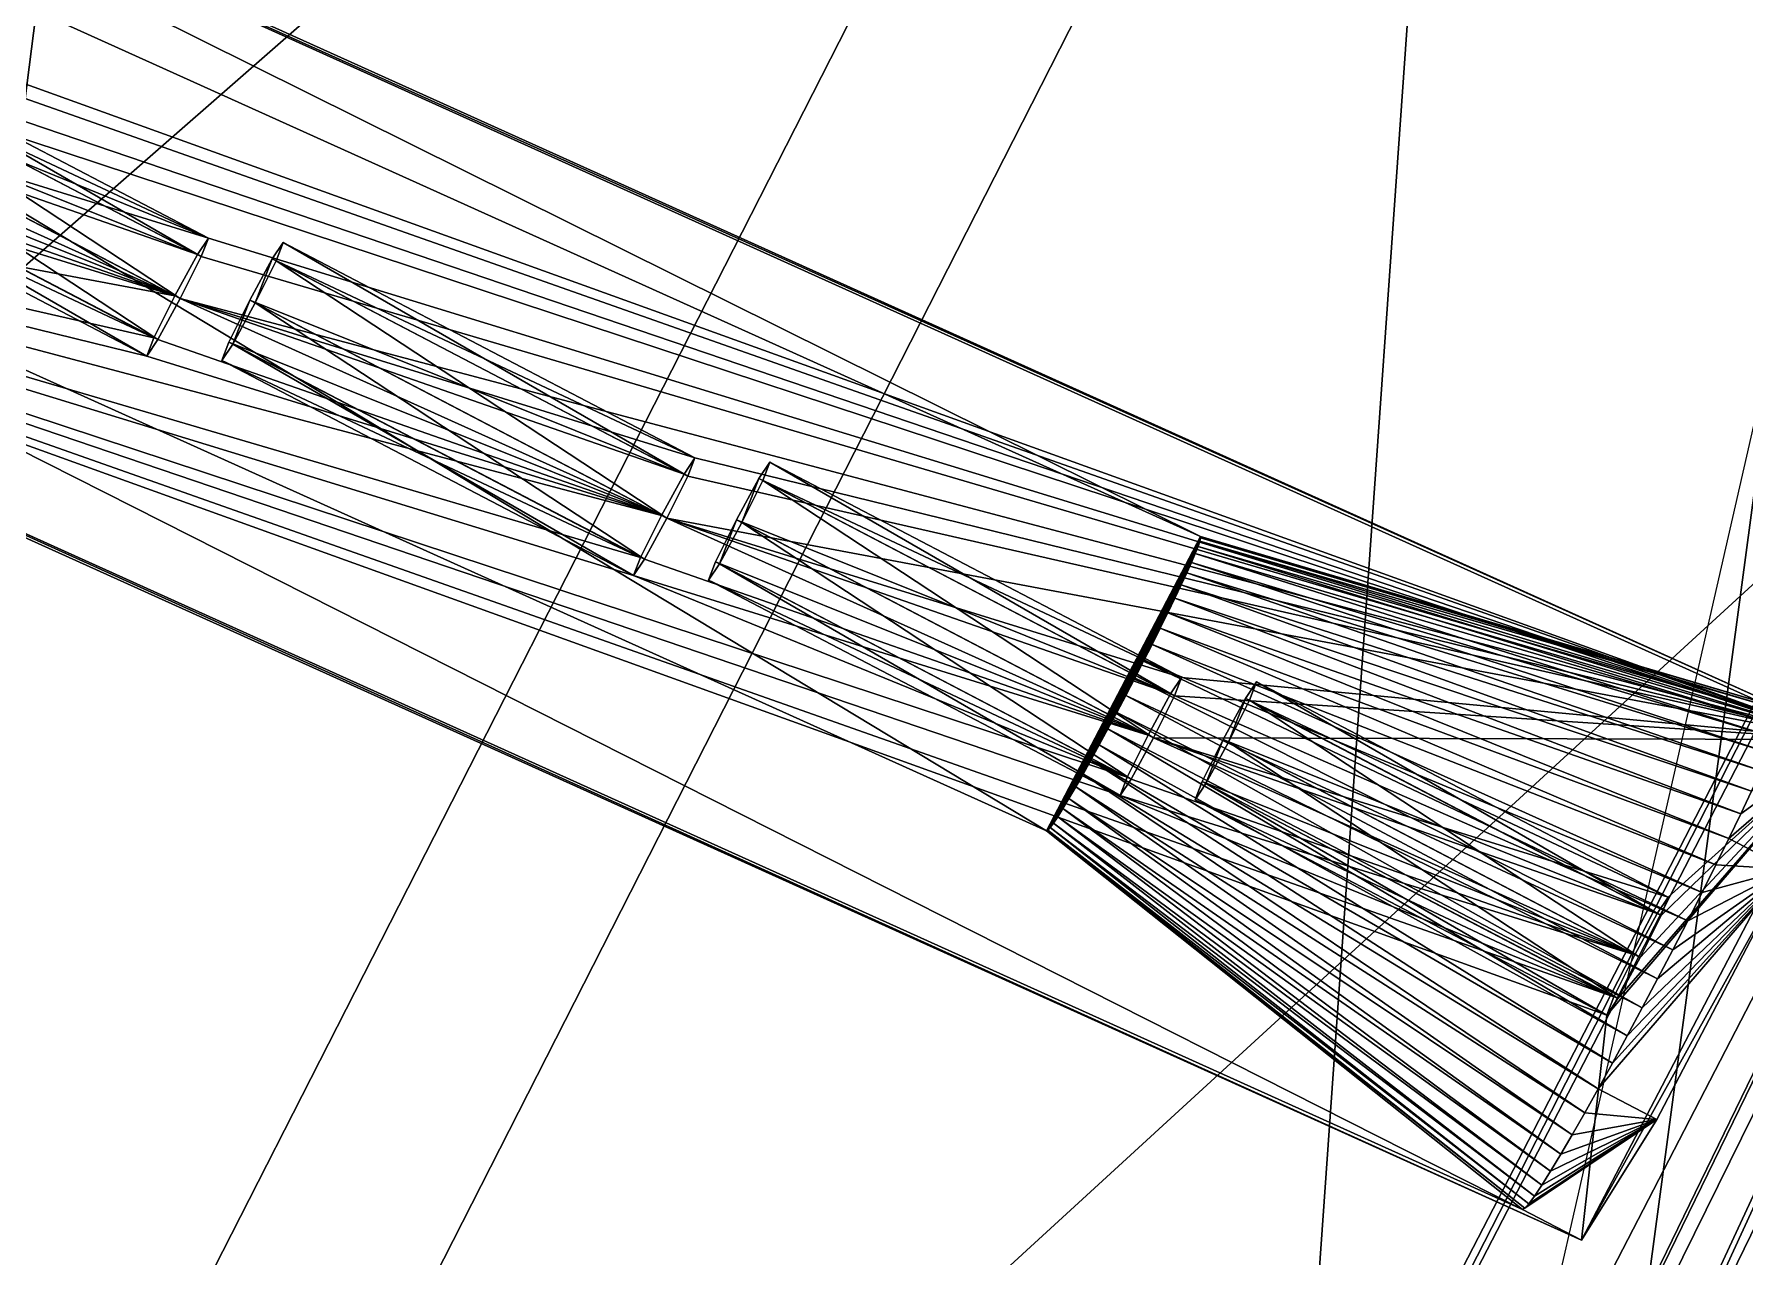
# Model space of a CAD drawing. Header units: millimetres. Extents: x -228 to 228, y -204 to 237.
# Drawn here: x -165.12 to -139.37, y 52.88 to 71.28 of the extents above; entities that cross this region are included whole.
import ezdxf

# ---------------------------------------------------------------- set-up
doc = ezdxf.new("R2010")
doc.units = ezdxf.units.MM
doc.header["$LTSCALE"] = 127.314815
for name, color, linetype in [('1230', 7, 'CONTINUOUS'), ('1397', 7, 'CONTINUOUS'), ('1437', 7, 'CONTINUOUS'), ('15', 7, 'CONTINUOUS'), ('1781', 7, 'CONTINUOUS'), ('1785', 7, 'CONTINUOUS'), ('1786', 7, 'CONTINUOUS'), ('1788', 7, 'CONTINUOUS'), ('1791', 7, 'CONTINUOUS'), ('1792', 7, 'CONTINUOUS'), ('18', 7, 'CONTINUOUS'), ('25', 7, 'CONTINUOUS'), ('331', 7, 'CONTINUOUS'), ('360', 7, 'CONTINUOUS'), ('378', 7, 'CONTINUOUS'), ('436', 7, 'CONTINUOUS'), ('45', 7, 'CONTINUOUS'), ('52', 7, 'CONTINUOUS'), ('55', 7, 'CONTINUOUS'), ('6630', 7, 'CONTINUOUS'), ('6631', 7, 'CONTINUOUS'), ('6634', 7, 'CONTINUOUS'), ('6722', 7, 'CONTINUOUS'), ('6895', 7, 'CONTINUOUS'), ('6896', 7, 'CONTINUOUS'), ('6897', 7, 'CONTINUOUS'), ('6898', 7, 'CONTINUOUS'), ('6899', 7, 'CONTINUOUS'), ('6900', 7, 'CONTINUOUS'), ('6901', 7, 'CONTINUOUS'), ('6902', 7, 'CONTINUOUS'), ('6903', 7, 'CONTINUOUS'), ('6904', 7, 'CONTINUOUS'), ('6905', 7, 'CONTINUOUS'), ('6906', 7, 'CONTINUOUS'), ('6907', 7, 'CONTINUOUS'), ('6909', 7, 'CONTINUOUS'), ('6910', 7, 'CONTINUOUS'), ('6917', 7, 'CONTINUOUS'), ('6919', 7, 'CONTINUOUS'), ('6920', 7, 'CONTINUOUS'), ('6922', 7, 'CONTINUOUS'), ('6923', 7, 'CONTINUOUS'), ('6925', 7, 'CONTINUOUS'), ('6926', 7, 'CONTINUOUS'), ('6947', 7, 'CONTINUOUS'), ('6948', 7, 'CONTINUOUS')]:
    doc.layers.add(name, color=color, linetype=linetype)

msp = doc.modelspace()

# ---------------------------------------------------------------- linework, layer by layer
at = {"layer": '1230', "color": 5, "linetype": 'Continuous'}
for points in [[(-146.627, 19.996, 1026.722), (-121.292, 70.028, 1027.748), (-120.549, 69.599, 1026.788), (-146.627, 19.996, 1026.722)], [(-159.452, -12.478, 1025.142), (-146.627, 19.996, 1026.722), (-120.549, 69.599, 1026.788), (-159.452, -12.478, 1025.142)], [(-159.452, -12.478, 1025.142), (-120.549, 69.599, 1026.788), (-158.696, -12.728, 1024.603), (-159.452, -12.478, 1025.142)], [(-120.549, 69.599, 1026.788), (-119.461, 68.971, 1026.509), (-158.696, -12.728, 1024.603), (-120.549, 69.599, 1026.788)], [(-119.461, 68.971, 1026.509), (-144.801, 19.216, 1025.732), (-158.696, -12.728, 1024.603), (-119.461, 68.971, 1026.509)]]:
    msp.add_3dface(points, dxfattribs=at)
at = {"layer": '1397', "color": 5, "linetype": 'Continuous'}
for points in [[(-160.292, 12.33, 1028.608), (-129.787, 74.933, 1029.772), (-129.505, 74.77, 1029.13), (-160.292, 12.33, 1028.608)], [(-168.078, -8.29, 1027.757), (-160.292, 12.33, 1028.608), (-129.505, 74.77, 1029.13), (-168.078, -8.29, 1027.757)], [(-168.078, -8.29, 1027.757), (-129.505, 74.77, 1029.13), (-167.777, -8.367, 1027.135), (-168.078, -8.29, 1027.757)], [(-129.505, 74.77, 1029.13), (-128.922, 74.433, 1028.874), (-167.777, -8.367, 1027.135), (-129.505, 74.77, 1029.13)], [(-128.922, 74.433, 1028.874), (-159.38, 11.995, 1027.713), (-167.777, -8.367, 1027.135), (-128.922, 74.433, 1028.874)]]:
    msp.add_3dface(points, dxfattribs=at)
at = {"layer": '1437', "color": 5, "linetype": 'Continuous'}
for points in [[(-119.683, 69.099, 1030.304), (-144.763, 20.147, 1029.44), (-119.004, 68.707, 1029.783), (-119.683, 69.099, 1030.304)], [(-144.763, 20.147, 1029.44), (-118.196, 68.241, 1029.657), (-119.004, 68.707, 1029.783), (-144.763, 20.147, 1029.44)], [(-144.763, 20.147, 1029.44), (-143.28, 19.492, 1028.89), (-118.196, 68.241, 1029.657), (-144.763, 20.147, 1029.44)]]:
    msp.add_3dface(points, dxfattribs=at)
at = {"layer": '15', "color": 5, "linetype": 'Continuous'}
msp.add_3dface([(-153.046, 34.485, 1032.773), (-83.571, 48.25, 1037.893), (-131.588, 75.972, 1033.284), (-153.046, 34.485, 1032.773)], dxfattribs=at)
at = {"layer": '1781', "color": 2, "linetype": 'Continuous'}
msp.add_3dface([(-126.333, 9.123, 5), (-140.998, 10.149, 5), (-130.602, 54.097, 5), (-126.333, 9.123, 5)], dxfattribs=at)
at = {"layer": '1785', "color": 2, "linetype": 'Continuous'}
for points in [[(-149.517, 0, 26), (-129.289, 62.262, 26), (-134.711, 64.871, 26), (-149.517, 0, 26)], [(-143.5, 0, 26), (-129.289, 62.262, 26), (-149.517, 0, 26), (-143.5, 0, 26)]]:
    msp.add_3dface(points, dxfattribs=at)
at = {"layer": '1786', "color": 2, "linetype": 'Continuous'}
for points in [[(-154.156, 0, 25.156), (-138.889, 66.886, 25.156), (-147.855, 0, 18.855), (-154.156, 0, 25.156)], [(-147.855, 0, 18.855), (-138.889, 66.886, 25.156), (-133.212, 64.152, 18.855), (-147.855, 0, 18.855)]]:
    msp.add_3dface(points, dxfattribs=at)
at = {"layer": '1788', "color": 2, "linetype": 'Continuous'}
for points in [[(-147.478, 0, 14.121), (-147.709, 0, 18.527), (-133.081, 64.089, 18.527), (-147.478, 0, 14.121)], [(-147.478, 0, 14.121), (-133.081, 64.089, 18.527), (-132.873, 63.988, 14.121), (-147.478, 0, 14.121)]]:
    msp.add_3dface(points, dxfattribs=at)
at = {"layer": '1791', "color": 2, "linetype": 'Continuous'}
for points in [[(-129.289, 62.262, 26), (-143.5, 0, 26), (-127.311, 61.31, 23.804), (-129.289, 62.262, 26)], [(-143.5, 0, 26), (-141.304, 0, 23.804), (-127.311, 61.31, 23.804), (-143.5, 0, 26)]]:
    msp.add_3dface(points, dxfattribs=at)
at = {"layer": '1792', "color": 2, "linetype": 'Continuous'}
for points in [[(-127.037, 61.178, 18), (-141, 0, 18), (-125.374, 60.377, 11.112), (-127.037, 61.178, 18)], [(-141, 0, 18), (-139.154, 0, 11.112), (-125.374, 60.377, 11.112), (-141, 0, 18)]]:
    msp.add_3dface(points, dxfattribs=at)
at = {"layer": '18', "color": 5, "linetype": 'Continuous'}
msp.add_3dface([(-131.412, 75.871, 1031.295), (-93.212, 24.976, 1035.889), (-152.865, 34.39, 1030.783), (-131.412, 75.871, 1031.295)], dxfattribs=at)
at = {"layer": '25', "color": 5, "linetype": 'Continuous'}
for points in [[(-153.046, 34.485, 1032.773), (-131.588, 75.972, 1033.284), (-152.865, 34.39, 1030.783), (-153.046, 34.485, 1032.773)], [(-131.588, 75.972, 1033.284), (-131.412, 75.871, 1031.295), (-152.865, 34.39, 1030.783), (-131.588, 75.972, 1033.284)]]:
    msp.add_3dface(points, dxfattribs=at)
at = {"layer": '331', "color": 5, "linetype": 'Continuous'}
for points in [[(-128.922, 74.433, 1028.874), (-126.476, 73.021, 1028.903), (-159.38, 11.995, 1027.713), (-128.922, 74.433, 1028.874)], [(-159.38, 11.995, 1027.713), (-126.476, 73.021, 1028.903), (-167.169, -8.569, 1026.864), (-159.38, 11.995, 1027.713)], [(-167.169, -8.569, 1026.864), (-126.476, 73.021, 1028.903), (-163.823, -10.296, 1026.662), (-167.169, -8.569, 1026.864)], [(-126.476, 73.021, 1028.903), (-124.565, 71.918, 1028.934), (-163.823, -10.296, 1026.662), (-126.476, 73.021, 1028.903)], [(-163.823, -10.296, 1026.662), (-124.565, 71.918, 1028.934), (-161.642, -11.401, 1026.38), (-163.823, -10.296, 1026.662)], [(-124.565, 71.918, 1028.934), (-122.24, 70.575, 1028.707), (-161.642, -11.401, 1026.38), (-124.565, 71.918, 1028.934)], [(-161.642, -11.401, 1026.38), (-122.24, 70.575, 1028.707), (-160.305, -12.063, 1025.877), (-161.642, -11.401, 1026.38)], [(-122.24, 70.575, 1028.707), (-121.292, 70.028, 1027.748), (-160.305, -12.063, 1025.877), (-122.24, 70.575, 1028.707)], [(-160.305, -12.063, 1025.877), (-121.292, 70.028, 1027.748), (-146.627, 19.996, 1026.722), (-160.305, -12.063, 1025.877)]]:
    msp.add_3dface(points, dxfattribs=at)
at = {"layer": '360', "color": 5, "linetype": 'Continuous'}
for points in [[(-147.435, 18.692, 1030.461), (-159.266, -12.211, 1028.73), (-120.796, 69.742, 1031.257), (-147.435, 18.692, 1030.461)], [(-120.796, 69.742, 1031.257), (-159.266, -12.211, 1028.73), (-120.194, 69.394, 1030.83), (-120.796, 69.742, 1031.257)], [(-159.266, -12.211, 1028.73), (-158.102, -12.583, 1028.011), (-120.194, 69.394, 1030.83), (-159.266, -12.211, 1028.73)], [(-120.194, 69.394, 1030.83), (-158.102, -12.583, 1028.011), (-144.763, 20.147, 1029.44), (-120.194, 69.394, 1030.83)], [(-119.683, 69.099, 1030.304), (-120.194, 69.394, 1030.83), (-144.763, 20.147, 1029.44), (-119.683, 69.099, 1030.304)]]:
    msp.add_3dface(points, dxfattribs=at)
at = {"layer": '378', "color": 5, "linetype": 'Continuous'}
msp.add_3dface([(-118.196, 68.241, 1029.657), (-143.28, 19.492, 1028.89), (-87.469, 50.5, 1032.484), (-118.196, 68.241, 1029.657)], dxfattribs=at)
at = {"layer": '436', "color": 5, "linetype": 'Continuous'}
for points in [[(-121.502, 70.149, 1031.411), (-148.026, 18.961, 1030.543), (-121.14, 69.94, 1031.392), (-121.502, 70.149, 1031.411)], [(-148.026, 18.961, 1030.543), (-120.796, 69.742, 1031.257), (-121.14, 69.94, 1031.392), (-148.026, 18.961, 1030.543)], [(-148.026, 18.961, 1030.543), (-147.435, 18.692, 1030.461), (-120.796, 69.742, 1031.257), (-148.026, 18.961, 1030.543)]]:
    msp.add_3dface(points, dxfattribs=at)
at = {"layer": '45', "color": 5, "linetype": 'Continuous'}
msp.add_3dface([(-144.801, 19.216, 1025.732), (-119.461, 68.971, 1026.509), (-94.747, 25.387, 1029.672), (-144.801, 19.216, 1025.732)], dxfattribs=at)
at = {"layer": '52', "color": 5, "linetype": 'Continuous'}
for points in [[(-151.093, 33.866, 1029.97), (-129.849, 74.968, 1030.472), (-160.292, 12.33, 1028.608), (-151.093, 33.866, 1029.97)], [(-160.292, 12.33, 1028.608), (-129.849, 74.968, 1030.472), (-129.787, 74.933, 1029.772), (-160.292, 12.33, 1028.608)]]:
    msp.add_3dface(points, dxfattribs=at)
at = {"layer": '55', "color": 5, "linetype": 'Continuous'}
for points in [[(-129.849, 74.968, 1030.472), (-151.093, 33.866, 1029.97), (-121.502, 70.149, 1031.411), (-129.849, 74.968, 1030.472)], [(-121.502, 70.149, 1031.411), (-151.093, 33.866, 1029.97), (-148.026, 18.961, 1030.543), (-121.502, 70.149, 1031.411)]]:
    msp.add_3dface(points, dxfattribs=at)
at = {"layer": '6630', "color": 6, "linetype": 'Continuous'}
for points in [[(-146.238, 84.431, 553.05), (-164.87, 95.188, 79.5), (-190.096, 46.066, 88.542), (-146.238, 84.431, 553.05)], [(-172.881, 32.169, 553.042), (-146.238, 84.431, 553.05), (-190.096, 46.066, 88.542), (-172.881, 32.169, 553.042)], [(-146.238, 84.431, 553.05), (-172.881, 32.169, 553.042), (-127.606, 73.673, 1026.6), (-146.238, 84.431, 553.05)], [(-127.606, 73.673, 1026.6), (-172.881, 32.169, 553.042), (-150.105, 29.785, 1025.993), (-127.606, 73.673, 1026.6)]]:
    msp.add_3dface(points, dxfattribs=at)
at = {"layer": '6631', "color": 6, "linetype": 'Continuous'}
for points in [[(-162.269, 93.686, 79.5), (-170.333, 30.504, 553.04), (-187.545, 44.423, 88.591), (-162.269, 93.686, 79.5)], [(-143.637, 82.929, 553.05), (-170.333, 30.504, 553.04), (-162.269, 93.686, 79.5), (-143.637, 82.929, 553.05)], [(-170.333, 30.504, 553.04), (-143.637, 82.929, 553.05), (-147.493, 28.273, 1025.993), (-170.333, 30.504, 553.04)], [(-147.493, 28.273, 1025.993), (-143.637, 82.929, 553.05), (-125.005, 72.172, 1026.6), (-147.493, 28.273, 1025.993)]]:
    msp.add_3dface(points, dxfattribs=at)
at = {"layer": '6634', "color": 6, "linetype": 'Continuous'}
for points in [[(-190.096, 46.066, 88.542), (-164.87, 95.188, 79.5), (-187.545, 44.423, 88.591), (-190.096, 46.066, 88.542)], [(-164.87, 95.188, 79.5), (-162.269, 93.686, 79.5), (-187.545, 44.423, 88.591), (-164.87, 95.188, 79.5)]]:
    msp.add_3dface(points, dxfattribs=at)
at = {"layer": '6722', "color": 6, "linetype": 'Continuous'}
for points in [[(-127.606, 73.673, 1026.6), (-150.105, 29.785, 1025.993), (-125.005, 72.172, 1026.6), (-127.606, 73.673, 1026.6)], [(-150.105, 29.785, 1025.993), (-147.493, 28.273, 1025.993), (-125.005, 72.172, 1026.6), (-150.105, 29.785, 1025.993)]]:
    msp.add_3dface(points, dxfattribs=at)
at = {"layer": '6895', "color": 191, "linetype": 'Continuous', "true_color": 0xba45ff}
for points in [[(-137.888, 60.667, 1021.015), (-177.145, 74.822, 113.919), (-176.764, 78.21, 86.888), (-137.888, 60.667, 1021.015)], [(-177.251, 74.549, 114.626), (-177.145, 74.822, 113.919), (-137.888, 60.667, 1021.015), (-177.251, 74.549, 114.626)], [(-169.82, 71.517, 289.935), (-177.251, 74.549, 114.626), (-137.888, 60.667, 1021.015), (-169.82, 71.517, 289.935)], [(-169.926, 71.244, 290.643), (-169.82, 71.517, 289.935), (-137.888, 60.667, 1021.015), (-169.926, 71.244, 290.643)], [(-170.241, 70.612, 290.937), (-169.926, 71.244, 290.643), (-162.494, 68.211, 465.952), (-170.241, 70.612, 290.937)], [(-137.888, 60.667, 1021.015), (-162.494, 68.211, 465.952), (-169.926, 71.244, 290.643), (-137.888, 60.667, 1021.015)], [(-141.338, 56.794, 993.3), (-141.445, 56.521, 994.007), (-180.701, 70.677, 86.911), (-141.338, 56.794, 993.3)], [(-180.701, 70.677, 86.911), (-141.445, 56.521, 994.007), (-141.826, 53.134, 1021.038), (-180.701, 70.677, 86.911)], [(-148.77, 59.827, 817.991), (-141.338, 56.794, 993.3), (-180.701, 70.677, 86.911), (-148.77, 59.827, 817.991)], [(-148.664, 60.1, 817.283), (-148.77, 59.827, 817.991), (-180.701, 70.677, 86.911), (-148.664, 60.1, 817.283)], [(-180.701, 70.677, 86.911), (-156.095, 63.133, 641.974), (-148.664, 60.1, 817.283), (-180.701, 70.677, 86.911)], [(-155.989, 63.406, 641.267), (-156.095, 63.133, 641.974), (-180.701, 70.677, 86.911), (-155.989, 63.406, 641.267)], [(-155.674, 64.038, 640.972), (-155.989, 63.406, 641.267), (-180.701, 70.677, 86.911), (-155.674, 64.038, 640.972)], [(-163.421, 66.438, 465.957), (-155.674, 64.038, 640.972), (-180.701, 70.677, 86.911), (-163.421, 66.438, 465.957)], [(-163.314, 66.711, 465.25), (-163.421, 66.438, 465.957), (-180.701, 70.677, 86.911), (-163.314, 66.711, 465.25)], [(-162.999, 67.343, 464.956), (-163.314, 66.711, 465.25), (-180.701, 70.677, 86.911), (-162.999, 67.343, 464.956)], [(-170.746, 69.744, 289.941), (-162.999, 67.343, 464.956), (-180.701, 70.677, 86.911), (-170.746, 69.744, 289.941)], [(-170.241, 70.612, 290.937), (-162.999, 67.343, 464.956), (-170.581, 69.99, 290.646), (-170.241, 70.612, 290.937)], [(-162.659, 67.965, 465.246), (-162.999, 67.343, 464.956), (-170.241, 70.612, 290.937), (-162.659, 67.965, 465.246)], [(-162.494, 68.211, 465.952), (-162.659, 67.965, 465.246), (-170.241, 70.612, 290.937), (-162.494, 68.211, 465.952)], [(-170.581, 69.99, 290.646), (-162.999, 67.343, 464.956), (-170.746, 69.744, 289.941), (-170.581, 69.99, 290.646)], [(-162.601, 67.938, 466.659), (-162.494, 68.211, 465.952), (-137.888, 60.667, 1021.015), (-162.601, 67.938, 466.659)], [(-162.916, 67.306, 466.954), (-162.601, 67.938, 466.659), (-137.888, 60.667, 1021.015), (-162.916, 67.306, 466.954)], [(-162.916, 67.306, 466.954), (-155.674, 64.038, 640.972), (-163.256, 66.685, 466.663), (-162.916, 67.306, 466.954)], [(-155.334, 64.659, 641.263), (-155.674, 64.038, 640.972), (-162.916, 67.306, 466.954), (-155.334, 64.659, 641.263)], [(-155.169, 64.905, 641.969), (-155.334, 64.659, 641.263), (-162.916, 67.306, 466.954), (-155.169, 64.905, 641.969)], [(-155.169, 64.905, 641.969), (-162.916, 67.306, 466.954), (-137.888, 60.667, 1021.015), (-155.169, 64.905, 641.969)], [(-163.256, 66.685, 466.663), (-155.674, 64.038, 640.972), (-163.421, 66.438, 465.957), (-163.256, 66.685, 466.663)], [(-155.275, 64.632, 642.676), (-155.169, 64.905, 641.969), (-137.888, 60.667, 1021.015), (-155.275, 64.632, 642.676)], [(-155.591, 64, 642.97), (-155.275, 64.632, 642.676), (-137.888, 60.667, 1021.015), (-155.591, 64, 642.97)], [(-155.591, 64, 642.97), (-148.348, 60.732, 816.989), (-155.93, 63.379, 642.68), (-155.591, 64, 642.97)], [(-148.009, 61.353, 817.28), (-148.348, 60.732, 816.989), (-155.591, 64, 642.97), (-148.009, 61.353, 817.28)], [(-147.844, 61.599, 817.985), (-148.009, 61.353, 817.28), (-155.591, 64, 642.97), (-147.844, 61.599, 817.985)], [(-147.844, 61.599, 817.985), (-155.591, 64, 642.97), (-137.888, 60.667, 1021.015), (-147.844, 61.599, 817.985)], [(-155.93, 63.379, 642.68), (-148.348, 60.732, 816.989), (-156.095, 63.133, 641.974), (-155.93, 63.379, 642.68)], [(-148.348, 60.732, 816.989), (-148.664, 60.1, 817.283), (-156.095, 63.133, 641.974), (-148.348, 60.732, 816.989)], [(-147.95, 61.327, 818.692), (-147.844, 61.599, 817.985), (-137.888, 60.667, 1021.015), (-147.95, 61.327, 818.692)], [(-148.265, 60.694, 818.987), (-147.95, 61.327, 818.692), (-137.888, 60.667, 1021.015), (-148.265, 60.694, 818.987)], [(-148.265, 60.694, 818.987), (-141.023, 57.426, 993.006), (-148.605, 60.073, 818.696), (-148.265, 60.694, 818.987)], [(-140.683, 58.048, 993.296), (-141.023, 57.426, 993.006), (-148.265, 60.694, 818.987), (-140.683, 58.048, 993.296)], [(-140.518, 58.294, 994.002), (-140.683, 58.048, 993.296), (-148.265, 60.694, 818.987), (-140.518, 58.294, 994.002)], [(-140.518, 58.294, 994.002), (-148.265, 60.694, 818.987), (-137.888, 60.667, 1021.015), (-140.518, 58.294, 994.002)], [(-141.445, 56.521, 994.007), (-137.888, 60.667, 1021.015), (-141.826, 53.134, 1021.038), (-141.445, 56.521, 994.007)], [(-141.826, 53.134, 1021.038), (-137.888, 60.667, 1021.015), (-138.72, 58.714, 1024.698), (-141.826, 53.134, 1021.038)], [(-141.445, 56.521, 994.007), (-141.28, 56.768, 994.713), (-137.888, 60.667, 1021.015), (-141.445, 56.521, 994.007)], [(-141.28, 56.768, 994.713), (-140.94, 57.389, 995.004), (-137.888, 60.667, 1021.015), (-141.28, 56.768, 994.713)], [(-140.94, 57.389, 995.004), (-140.625, 58.021, 994.709), (-137.888, 60.667, 1021.015), (-140.94, 57.389, 995.004)], [(-140.625, 58.021, 994.709), (-140.518, 58.294, 994.002), (-137.888, 60.667, 1021.015), (-140.625, 58.021, 994.709)], [(-148.605, 60.073, 818.696), (-141.023, 57.426, 993.006), (-148.77, 59.827, 817.991), (-148.605, 60.073, 818.696)], [(-141.023, 57.426, 993.006), (-141.338, 56.794, 993.3), (-148.77, 59.827, 817.991), (-141.023, 57.426, 993.006)], [(-140.688, 54.948, 1024.709), (-141.826, 53.134, 1021.038), (-138.72, 58.714, 1024.698), (-140.688, 54.948, 1024.709)]]:
    msp.add_3dface(points, dxfattribs=at)
at = {"layer": '6896', "color": 191, "linetype": 'Continuous', "true_color": 0xba45ff}
for points in [[(-180.701, 70.677, 86.911), (-141.826, 53.134, 1021.038), (-181.587, 71.14, 86.956), (-180.701, 70.677, 86.911)], [(-141.826, 53.134, 1021.038), (-142.711, 53.596, 1021.083), (-181.587, 71.14, 86.956), (-141.826, 53.134, 1021.038)]]:
    msp.add_3dface(points, dxfattribs=at)
at = {"layer": '6897', "color": 191, "linetype": 'Continuous', "true_color": 0xba45ff}
for points in [[(-188.026, 76.507, 96.084), (-149.877, 59.292, 1012.729), (-185.71, 80.938, 96.071), (-188.026, 76.507, 96.084)], [(-185.71, 80.938, 96.071), (-149.877, 59.292, 1012.729), (-147.561, 63.723, 1012.716), (-185.71, 80.938, 96.071)], [(-147.561, 63.723, 1012.716), (-149.877, 59.292, 1012.729), (-149.857, 59.301, 1013.019), (-147.561, 63.723, 1012.716)], [(-147.557, 63.703, 1013.006), (-147.561, 63.723, 1012.716), (-149.857, 59.301, 1013.019), (-147.557, 63.703, 1013.006)], [(-149.822, 59.341, 1013.305), (-147.557, 63.703, 1013.006), (-149.857, 59.301, 1013.019), (-149.822, 59.341, 1013.305)], [(-147.569, 63.652, 1013.292), (-147.557, 63.703, 1013.006), (-149.822, 59.341, 1013.305), (-147.569, 63.652, 1013.292)], [(-149.772, 59.409, 1013.583), (-147.569, 63.652, 1013.292), (-149.822, 59.341, 1013.305), (-149.772, 59.409, 1013.583)], [(-147.596, 63.573, 1013.571), (-147.569, 63.652, 1013.292), (-149.772, 59.409, 1013.583), (-147.596, 63.573, 1013.571)], [(-149.708, 59.506, 1013.849), (-147.596, 63.573, 1013.571), (-149.772, 59.409, 1013.583), (-149.708, 59.506, 1013.849)], [(-147.638, 63.466, 1013.838), (-147.596, 63.573, 1013.571), (-149.708, 59.506, 1013.849), (-147.638, 63.466, 1013.838)], [(-149.63, 59.63, 1014.101), (-147.638, 63.466, 1013.838), (-149.708, 59.506, 1013.849), (-149.63, 59.63, 1014.101)], [(-147.695, 63.333, 1014.09), (-147.638, 63.466, 1013.838), (-149.63, 59.63, 1014.101), (-147.695, 63.333, 1014.09)], [(-149.54, 59.78, 1014.333), (-147.695, 63.333, 1014.09), (-149.63, 59.63, 1014.101), (-149.54, 59.78, 1014.333)], [(-147.766, 63.174, 1014.323), (-147.695, 63.333, 1014.09), (-149.54, 59.78, 1014.333), (-147.766, 63.174, 1014.323)], [(-149.438, 59.953, 1014.544), (-147.766, 63.174, 1014.323), (-149.54, 59.78, 1014.333), (-149.438, 59.953, 1014.544)], [(-147.849, 62.994, 1014.535), (-147.766, 63.174, 1014.323), (-149.438, 59.953, 1014.544), (-147.849, 62.994, 1014.535)], [(-149.328, 60.147, 1014.73), (-147.849, 62.994, 1014.535), (-149.438, 59.953, 1014.544), (-149.328, 60.147, 1014.73)], [(-147.945, 62.793, 1014.722), (-147.849, 62.994, 1014.535), (-149.328, 60.147, 1014.73), (-147.945, 62.793, 1014.722)], [(-149.208, 60.359, 1014.889), (-147.945, 62.793, 1014.722), (-149.328, 60.147, 1014.73), (-149.208, 60.359, 1014.889)], [(-148.05, 62.575, 1014.882), (-147.945, 62.793, 1014.722), (-149.208, 60.359, 1014.889), (-148.05, 62.575, 1014.882)], [(-149.083, 60.587, 1015.018), (-148.05, 62.575, 1014.882), (-149.208, 60.359, 1014.889), (-149.083, 60.587, 1015.018)], [(-148.165, 62.342, 1015.013), (-148.05, 62.575, 1014.882), (-149.083, 60.587, 1015.018), (-148.165, 62.342, 1015.013)], [(-148.952, 60.827, 1015.117), (-148.165, 62.342, 1015.013), (-149.083, 60.587, 1015.018), (-148.952, 60.827, 1015.117)], [(-148.288, 62.098, 1015.113), (-148.165, 62.342, 1015.013), (-148.952, 60.827, 1015.117), (-148.288, 62.098, 1015.113)], [(-148.818, 61.076, 1015.183), (-148.288, 62.098, 1015.113), (-148.952, 60.827, 1015.117), (-148.818, 61.076, 1015.183)], [(-148.416, 61.846, 1015.181), (-148.288, 62.098, 1015.113), (-148.818, 61.076, 1015.183), (-148.416, 61.846, 1015.181)], [(-148.683, 61.332, 1015.216), (-148.416, 61.846, 1015.181), (-148.818, 61.076, 1015.183), (-148.683, 61.332, 1015.216)], [(-148.548, 61.589, 1015.215), (-148.416, 61.846, 1015.181), (-148.683, 61.332, 1015.216), (-148.548, 61.589, 1015.215)]]:
    msp.add_3dface(points, dxfattribs=at)
at = {"layer": '6898', "color": 191, "linetype": 'Continuous', "true_color": 0xba45ff}
for points in [[(-138.774, 61.129, 1021.061), (-176.764, 78.21, 86.888), (-177.649, 78.673, 86.934), (-138.774, 61.129, 1021.061)], [(-137.888, 60.667, 1021.015), (-176.764, 78.21, 86.888), (-138.774, 61.129, 1021.061), (-137.888, 60.667, 1021.015)]]:
    msp.add_3dface(points, dxfattribs=at)
at = {"layer": '6899', "color": 191, "linetype": 'Continuous', "true_color": 0xba45ff}
for points in [[(-146.88, 61.287, 993.615), (-147.137, 60.629, 995.322), (-147.22, 60.666, 993.324), (-146.88, 61.287, 993.615)], [(-146.822, 61.261, 995.028), (-147.137, 60.629, 995.322), (-146.88, 61.287, 993.615), (-146.822, 61.261, 995.028)], [(-146.715, 61.534, 994.321), (-146.822, 61.261, 995.028), (-146.88, 61.287, 993.615), (-146.715, 61.534, 994.321)], [(-147.535, 60.034, 993.619), (-147.22, 60.666, 993.324), (-147.477, 60.007, 995.032), (-147.535, 60.034, 993.619)], [(-147.22, 60.666, 993.324), (-147.137, 60.629, 995.322), (-147.477, 60.007, 995.032), (-147.22, 60.666, 993.324)], [(-147.642, 59.761, 994.326), (-147.535, 60.034, 993.619), (-147.477, 60.007, 995.032), (-147.642, 59.761, 994.326)]]:
    msp.add_3dface(points, dxfattribs=at)
at = {"layer": '6900', "color": 191, "linetype": 'Continuous', "true_color": 0xba45ff}
for points in [[(-141.023, 57.426, 993.006), (-147.22, 60.666, 993.324), (-147.535, 60.034, 993.619), (-141.023, 57.426, 993.006)], [(-147.137, 60.629, 995.322), (-141.28, 56.768, 994.713), (-147.477, 60.007, 995.032), (-147.137, 60.629, 995.322)], [(-140.94, 57.389, 995.004), (-141.28, 56.768, 994.713), (-147.137, 60.629, 995.322), (-140.94, 57.389, 995.004)], [(-141.338, 56.794, 993.3), (-147.535, 60.034, 993.619), (-147.642, 59.761, 994.326), (-141.338, 56.794, 993.3)], [(-141.445, 56.521, 994.007), (-147.642, 59.761, 994.326), (-147.477, 60.007, 995.032), (-141.445, 56.521, 994.007)], [(-141.338, 56.794, 993.3), (-141.023, 57.426, 993.006), (-147.535, 60.034, 993.619), (-141.338, 56.794, 993.3)], [(-141.28, 56.768, 994.713), (-141.445, 56.521, 994.007), (-147.477, 60.007, 995.032), (-141.28, 56.768, 994.713)], [(-141.445, 56.521, 994.007), (-141.338, 56.794, 993.3), (-147.642, 59.761, 994.326), (-141.445, 56.521, 994.007)]]:
    msp.add_3dface(points, dxfattribs=at)
at = {"layer": '6901', "color": 191, "linetype": 'Continuous', "true_color": 0xba45ff}
for points in [[(-140.683, 58.048, 993.296), (-146.88, 61.287, 993.615), (-147.22, 60.666, 993.324), (-140.683, 58.048, 993.296)], [(-140.518, 58.294, 994.002), (-146.715, 61.534, 994.321), (-146.88, 61.287, 993.615), (-140.518, 58.294, 994.002)], [(-140.683, 58.048, 993.296), (-140.518, 58.294, 994.002), (-146.88, 61.287, 993.615), (-140.683, 58.048, 993.296)], [(-140.625, 58.021, 994.709), (-146.822, 61.261, 995.028), (-146.715, 61.534, 994.321), (-140.625, 58.021, 994.709)], [(-140.518, 58.294, 994.002), (-140.625, 58.021, 994.709), (-146.715, 61.534, 994.321), (-140.518, 58.294, 994.002)], [(-140.94, 57.389, 995.004), (-147.137, 60.629, 995.322), (-146.822, 61.261, 995.028), (-140.94, 57.389, 995.004)], [(-140.625, 58.021, 994.709), (-140.94, 57.389, 995.004), (-146.822, 61.261, 995.028), (-140.625, 58.021, 994.709)], [(-141.023, 57.426, 993.006), (-140.683, 58.048, 993.296), (-147.22, 60.666, 993.324), (-141.023, 57.426, 993.006)]]:
    msp.add_3dface(points, dxfattribs=at)
at = {"layer": '6902', "color": 191, "linetype": 'Continuous', "true_color": 0xba45ff}
for points in [[(-154.041, 64.839, 818.304), (-154.147, 64.566, 819.011), (-154.206, 64.593, 817.599), (-154.041, 64.839, 818.304)], [(-154.206, 64.593, 817.599), (-154.462, 63.934, 819.306), (-154.545, 63.972, 817.308), (-154.206, 64.593, 817.599)], [(-154.147, 64.566, 819.011), (-154.462, 63.934, 819.306), (-154.206, 64.593, 817.599), (-154.147, 64.566, 819.011)], [(-154.861, 63.34, 817.602), (-154.545, 63.972, 817.308), (-154.802, 63.313, 819.015), (-154.861, 63.34, 817.602)], [(-154.545, 63.972, 817.308), (-154.462, 63.934, 819.306), (-154.802, 63.313, 819.015), (-154.545, 63.972, 817.308)], [(-154.967, 63.067, 818.309), (-154.861, 63.34, 817.602), (-154.802, 63.313, 819.015), (-154.967, 63.067, 818.309)]]:
    msp.add_3dface(points, dxfattribs=at)
at = {"layer": '6903', "color": 191, "linetype": 'Continuous', "true_color": 0xba45ff}
for points in [[(-148.348, 60.732, 816.989), (-154.545, 63.972, 817.308), (-154.861, 63.34, 817.602), (-148.348, 60.732, 816.989)], [(-154.462, 63.934, 819.306), (-148.605, 60.073, 818.696), (-154.802, 63.313, 819.015), (-154.462, 63.934, 819.306)], [(-148.265, 60.694, 818.987), (-148.605, 60.073, 818.696), (-154.462, 63.934, 819.306), (-148.265, 60.694, 818.987)], [(-148.664, 60.1, 817.283), (-154.861, 63.34, 817.602), (-154.967, 63.067, 818.309), (-148.664, 60.1, 817.283)], [(-148.77, 59.827, 817.991), (-154.967, 63.067, 818.309), (-154.802, 63.313, 819.015), (-148.77, 59.827, 817.991)], [(-148.664, 60.1, 817.283), (-148.348, 60.732, 816.989), (-154.861, 63.34, 817.602), (-148.664, 60.1, 817.283)], [(-148.605, 60.073, 818.696), (-148.77, 59.827, 817.991), (-154.802, 63.313, 819.015), (-148.605, 60.073, 818.696)], [(-148.77, 59.827, 817.991), (-148.664, 60.1, 817.283), (-154.967, 63.067, 818.309), (-148.77, 59.827, 817.991)]]:
    msp.add_3dface(points, dxfattribs=at)
at = {"layer": '6904', "color": 191, "linetype": 'Continuous', "true_color": 0xba45ff}
for points in [[(-147.844, 61.599, 817.985), (-154.041, 64.839, 818.304), (-154.206, 64.593, 817.599), (-147.844, 61.599, 817.985)], [(-147.95, 61.327, 818.692), (-154.147, 64.566, 819.011), (-154.041, 64.839, 818.304), (-147.95, 61.327, 818.692)], [(-147.844, 61.599, 817.985), (-147.95, 61.327, 818.692), (-154.041, 64.839, 818.304), (-147.844, 61.599, 817.985)], [(-148.009, 61.353, 817.28), (-154.206, 64.593, 817.599), (-154.545, 63.972, 817.308), (-148.009, 61.353, 817.28)], [(-148.265, 60.694, 818.987), (-154.462, 63.934, 819.306), (-154.147, 64.566, 819.011), (-148.265, 60.694, 818.987)], [(-148.009, 61.353, 817.28), (-147.844, 61.599, 817.985), (-154.206, 64.593, 817.599), (-148.009, 61.353, 817.28)], [(-147.95, 61.327, 818.692), (-148.265, 60.694, 818.987), (-154.147, 64.566, 819.011), (-147.95, 61.327, 818.692)], [(-148.348, 60.732, 816.989), (-148.009, 61.353, 817.28), (-154.545, 63.972, 817.308), (-148.348, 60.732, 816.989)]]:
    msp.add_3dface(points, dxfattribs=at)
at = {"layer": '6905', "color": 191, "linetype": 'Continuous', "true_color": 0xba45ff}
for points in [[(-161.366, 68.145, 642.287), (-161.472, 67.872, 642.995), (-161.531, 67.899, 641.582), (-161.366, 68.145, 642.287)], [(-161.531, 67.899, 641.582), (-161.788, 67.24, 643.289), (-161.871, 67.277, 641.291), (-161.531, 67.899, 641.582)], [(-161.472, 67.872, 642.995), (-161.788, 67.24, 643.289), (-161.531, 67.899, 641.582), (-161.472, 67.872, 642.995)], [(-162.186, 66.645, 641.586), (-161.871, 67.277, 641.291), (-162.127, 66.619, 642.998), (-162.186, 66.645, 641.586)], [(-161.871, 67.277, 641.291), (-161.788, 67.24, 643.289), (-162.127, 66.619, 642.998), (-161.871, 67.277, 641.291)], [(-162.292, 66.372, 642.293), (-162.186, 66.645, 641.586), (-162.127, 66.619, 642.998), (-162.292, 66.372, 642.293)]]:
    msp.add_3dface(points, dxfattribs=at)
at = {"layer": '6906', "color": 191, "linetype": 'Continuous', "true_color": 0xba45ff}
for points in [[(-155.674, 64.038, 640.972), (-161.871, 67.277, 641.291), (-162.186, 66.645, 641.586), (-155.674, 64.038, 640.972)], [(-161.788, 67.24, 643.289), (-155.93, 63.379, 642.68), (-162.127, 66.619, 642.998), (-161.788, 67.24, 643.289)], [(-155.591, 64, 642.97), (-155.93, 63.379, 642.68), (-161.788, 67.24, 643.289), (-155.591, 64, 642.97)], [(-155.989, 63.406, 641.267), (-162.186, 66.645, 641.586), (-162.292, 66.372, 642.293), (-155.989, 63.406, 641.267)], [(-156.095, 63.133, 641.974), (-162.292, 66.372, 642.293), (-162.127, 66.619, 642.998), (-156.095, 63.133, 641.974)], [(-155.989, 63.406, 641.267), (-155.674, 64.038, 640.972), (-162.186, 66.645, 641.586), (-155.989, 63.406, 641.267)], [(-155.93, 63.379, 642.68), (-156.095, 63.133, 641.974), (-162.127, 66.619, 642.998), (-155.93, 63.379, 642.68)], [(-156.095, 63.133, 641.974), (-155.989, 63.406, 641.267), (-162.292, 66.372, 642.293), (-156.095, 63.133, 641.974)]]:
    msp.add_3dface(points, dxfattribs=at)
at = {"layer": '6907', "color": 191, "linetype": 'Continuous', "true_color": 0xba45ff}
for points in [[(-155.169, 64.905, 641.969), (-161.366, 68.145, 642.287), (-161.531, 67.899, 641.582), (-155.169, 64.905, 641.969)], [(-155.275, 64.632, 642.676), (-161.472, 67.872, 642.995), (-161.366, 68.145, 642.287), (-155.275, 64.632, 642.676)], [(-155.169, 64.905, 641.969), (-155.275, 64.632, 642.676), (-161.366, 68.145, 642.287), (-155.169, 64.905, 641.969)], [(-155.334, 64.659, 641.263), (-161.531, 67.899, 641.582), (-161.871, 67.277, 641.291), (-155.334, 64.659, 641.263)], [(-155.591, 64, 642.97), (-161.788, 67.24, 643.289), (-161.472, 67.872, 642.995), (-155.591, 64, 642.97)], [(-155.334, 64.659, 641.263), (-155.169, 64.905, 641.969), (-161.531, 67.899, 641.582), (-155.334, 64.659, 641.263)], [(-155.275, 64.632, 642.676), (-155.591, 64, 642.97), (-161.472, 67.872, 642.995), (-155.275, 64.632, 642.676)], [(-155.674, 64.038, 640.972), (-155.334, 64.659, 641.263), (-161.871, 67.277, 641.291), (-155.674, 64.038, 640.972)]]:
    msp.add_3dface(points, dxfattribs=at)
at = {"layer": '6909', "color": 191, "linetype": 'Continuous', "true_color": 0xba45ff}
for points in [[(-162.999, 67.343, 464.956), (-169.196, 70.583, 465.275), (-169.511, 69.951, 465.569), (-162.999, 67.343, 464.956)], [(-169.113, 70.546, 467.272), (-163.256, 66.685, 466.663), (-169.453, 69.924, 466.982), (-169.113, 70.546, 467.272)], [(-162.916, 67.306, 466.954), (-163.256, 66.685, 466.663), (-169.113, 70.546, 467.272), (-162.916, 67.306, 466.954)], [(-163.314, 66.711, 465.25), (-169.511, 69.951, 465.569), (-169.618, 69.678, 466.276), (-163.314, 66.711, 465.25)], [(-163.421, 66.438, 465.957), (-169.618, 69.678, 466.276), (-169.453, 69.924, 466.982), (-163.421, 66.438, 465.957)], [(-163.314, 66.711, 465.25), (-162.999, 67.343, 464.956), (-169.511, 69.951, 465.569), (-163.314, 66.711, 465.25)], [(-163.256, 66.685, 466.663), (-163.421, 66.438, 465.957), (-169.453, 69.924, 466.982), (-163.256, 66.685, 466.663)], [(-163.421, 66.438, 465.957), (-163.314, 66.711, 465.25), (-169.618, 69.678, 466.276), (-163.421, 66.438, 465.957)]]:
    msp.add_3dface(points, dxfattribs=at)
at = {"layer": '6910', "color": 191, "linetype": 'Continuous', "true_color": 0xba45ff}
for points in [[(-162.494, 68.211, 465.952), (-168.691, 71.451, 466.271), (-168.856, 71.204, 465.565), (-162.494, 68.211, 465.952)], [(-162.601, 67.938, 466.659), (-168.798, 71.178, 466.978), (-168.691, 71.451, 466.271), (-162.601, 67.938, 466.659)], [(-162.494, 68.211, 465.952), (-162.601, 67.938, 466.659), (-168.691, 71.451, 466.271), (-162.494, 68.211, 465.952)], [(-162.659, 67.965, 465.246), (-168.856, 71.204, 465.565), (-169.196, 70.583, 465.275), (-162.659, 67.965, 465.246)], [(-162.916, 67.306, 466.954), (-169.113, 70.546, 467.272), (-168.798, 71.178, 466.978), (-162.916, 67.306, 466.954)], [(-162.659, 67.965, 465.246), (-162.494, 68.211, 465.952), (-168.856, 71.204, 465.565), (-162.659, 67.965, 465.246)], [(-162.601, 67.938, 466.659), (-162.916, 67.306, 466.954), (-168.798, 71.178, 466.978), (-162.601, 67.938, 466.659)], [(-162.999, 67.343, 464.956), (-162.659, 67.965, 465.246), (-169.196, 70.583, 465.275), (-162.999, 67.343, 464.956)]]:
    msp.add_3dface(points, dxfattribs=at)
at = {"layer": '6917', "color": 191, "linetype": 'Continuous', "true_color": 0xba45ff}
for points in [[(-138.72, 58.714, 1024.698), (-137.888, 60.667, 1021.015), (-139.605, 59.177, 1024.743), (-138.72, 58.714, 1024.698)], [(-139.605, 59.177, 1024.743), (-137.888, 60.667, 1021.015), (-139.425, 59.548, 1024.471), (-139.605, 59.177, 1024.743)], [(-139.425, 59.548, 1024.471), (-137.888, 60.667, 1021.015), (-139.263, 59.89, 1024.152), (-139.425, 59.548, 1024.471)], [(-139.8, 58.782, 1024.966), (-138.72, 58.714, 1024.698), (-139.605, 59.177, 1024.743), (-139.8, 58.782, 1024.966)], [(-140.688, 54.948, 1024.709), (-138.72, 58.714, 1024.698), (-141.573, 55.411, 1024.754), (-140.688, 54.948, 1024.709)], [(-141.573, 55.411, 1024.754), (-138.72, 58.714, 1024.698), (-141.36, 55.798, 1024.975), (-141.573, 55.411, 1024.754)], [(-141.36, 55.798, 1024.975), (-138.72, 58.714, 1024.698), (-141.138, 56.206, 1025.142), (-141.36, 55.798, 1024.975)], [(-141.138, 56.206, 1025.142), (-138.72, 58.714, 1024.698), (-140.91, 56.63, 1025.255), (-141.138, 56.206, 1025.142)], [(-140.91, 56.63, 1025.255), (-138.72, 58.714, 1024.698), (-140.68, 57.064, 1025.311), (-140.91, 56.63, 1025.255)], [(-140.68, 57.064, 1025.311), (-138.72, 58.714, 1024.698), (-140.451, 57.502, 1025.31), (-140.68, 57.064, 1025.311)], [(-140.451, 57.502, 1025.31), (-138.72, 58.714, 1024.698), (-140.226, 57.938, 1025.251), (-140.451, 57.502, 1025.31)], [(-140.226, 57.938, 1025.251), (-138.72, 58.714, 1024.698), (-140.008, 58.367, 1025.136), (-140.226, 57.938, 1025.251)], [(-140.008, 58.367, 1025.136), (-138.72, 58.714, 1024.698), (-139.8, 58.782, 1024.966), (-140.008, 58.367, 1025.136)], [(-141.776, 55.05, 1024.484), (-140.688, 54.948, 1024.709), (-141.573, 55.411, 1024.754), (-141.776, 55.05, 1024.484)], [(-141.826, 53.134, 1021.038), (-140.688, 54.948, 1024.709), (-142.711, 53.596, 1021.083), (-141.826, 53.134, 1021.038)], [(-142.711, 53.596, 1021.083), (-140.688, 54.948, 1024.709), (-142.677, 53.613, 1021.576), (-142.711, 53.596, 1021.083)], [(-142.677, 53.613, 1021.576), (-140.688, 54.948, 1024.709), (-142.617, 53.679, 1022.062), (-142.677, 53.613, 1021.576)], [(-142.617, 53.679, 1022.062), (-140.688, 54.948, 1024.709), (-142.532, 53.796, 1022.535), (-142.617, 53.679, 1022.062)], [(-142.532, 53.796, 1022.535), (-140.688, 54.948, 1024.709), (-142.422, 53.961, 1022.987), (-142.532, 53.796, 1022.535)], [(-142.422, 53.961, 1022.987), (-140.688, 54.948, 1024.709), (-142.29, 54.172, 1023.414), (-142.422, 53.961, 1022.987)], [(-142.29, 54.172, 1023.414), (-140.688, 54.948, 1024.709), (-142.137, 54.426, 1023.81), (-142.29, 54.172, 1023.414)], [(-142.137, 54.426, 1023.81), (-140.688, 54.948, 1024.709), (-141.965, 54.72, 1024.168), (-142.137, 54.426, 1023.81)], [(-141.965, 54.72, 1024.168), (-140.688, 54.948, 1024.709), (-141.776, 55.05, 1024.484), (-141.965, 54.72, 1024.168)]]:
    msp.add_3dface(points, dxfattribs=at)
at = {"layer": '6919', "color": 191, "linetype": 'Continuous', "true_color": 0xba45ff}
for points in [[(-181.587, 71.14, 86.956), (-142.711, 53.596, 1021.083), (-188.026, 76.507, 96.084), (-181.587, 71.14, 86.956)], [(-142.711, 53.596, 1021.083), (-149.877, 59.292, 1012.729), (-188.026, 76.507, 96.084), (-142.711, 53.596, 1021.083)]]:
    msp.add_3dface(points, dxfattribs=at)
at = {"layer": '6920', "color": 191, "linetype": 'Continuous', "true_color": 0xba45ff}
for points in [[(-185.71, 80.938, 96.071), (-147.561, 63.723, 1012.716), (-177.649, 78.673, 86.934), (-185.71, 80.938, 96.071)], [(-147.561, 63.723, 1012.716), (-138.774, 61.129, 1021.061), (-177.649, 78.673, 86.934), (-147.561, 63.723, 1012.716)]]:
    msp.add_3dface(points, dxfattribs=at)
at = {"layer": '6922', "color": 191, "linetype": 'Continuous', "true_color": 0xba45ff}
for points in [[(-147.569, 63.652, 1013.292), (-147.596, 63.573, 1013.571), (-138.786, 61.01, 1022.04), (-147.569, 63.652, 1013.292)], [(-147.557, 63.703, 1013.006), (-147.569, 63.652, 1013.292), (-138.766, 61.095, 1021.554), (-147.557, 63.703, 1013.006)], [(-147.569, 63.652, 1013.292), (-138.786, 61.01, 1022.04), (-138.766, 61.095, 1021.554), (-147.569, 63.652, 1013.292)], [(-147.561, 63.723, 1012.716), (-147.557, 63.703, 1013.006), (-138.774, 61.129, 1021.061), (-147.561, 63.723, 1012.716)], [(-138.774, 61.129, 1021.061), (-147.557, 63.703, 1013.006), (-138.766, 61.095, 1021.554), (-138.774, 61.129, 1021.061)], [(-147.638, 63.466, 1013.838), (-147.695, 63.333, 1014.09), (-138.904, 60.693, 1022.967), (-147.638, 63.466, 1013.838)], [(-147.596, 63.573, 1013.571), (-147.638, 63.466, 1013.838), (-138.832, 60.875, 1022.514), (-147.596, 63.573, 1013.571)], [(-147.638, 63.466, 1013.838), (-138.904, 60.693, 1022.967), (-138.832, 60.875, 1022.514), (-147.638, 63.466, 1013.838)], [(-147.596, 63.573, 1013.571), (-138.832, 60.875, 1022.514), (-138.786, 61.01, 1022.04), (-147.596, 63.573, 1013.571)], [(-147.766, 63.174, 1014.323), (-147.849, 62.994, 1014.535), (-139.121, 60.197, 1023.792), (-147.766, 63.174, 1014.323)], [(-147.695, 63.333, 1014.09), (-147.766, 63.174, 1014.323), (-139, 60.466, 1023.396), (-147.695, 63.333, 1014.09)], [(-147.766, 63.174, 1014.323), (-139.121, 60.197, 1023.792), (-139, 60.466, 1023.396), (-147.766, 63.174, 1014.323)], [(-147.695, 63.333, 1014.09), (-139, 60.466, 1023.396), (-138.904, 60.693, 1022.967), (-147.695, 63.333, 1014.09)], [(-147.849, 62.994, 1014.535), (-147.945, 62.793, 1014.722), (-139.263, 59.89, 1024.152), (-147.849, 62.994, 1014.535)], [(-147.849, 62.994, 1014.535), (-139.263, 59.89, 1024.152), (-139.121, 60.197, 1023.792), (-147.849, 62.994, 1014.535)], [(-148.05, 62.575, 1014.882), (-148.165, 62.342, 1015.013), (-139.605, 59.177, 1024.743), (-148.05, 62.575, 1014.882)], [(-147.945, 62.793, 1014.722), (-148.05, 62.575, 1014.882), (-139.425, 59.548, 1024.471), (-147.945, 62.793, 1014.722)], [(-148.05, 62.575, 1014.882), (-139.605, 59.177, 1024.743), (-139.425, 59.548, 1024.471), (-148.05, 62.575, 1014.882)], [(-147.945, 62.793, 1014.722), (-139.425, 59.548, 1024.471), (-139.263, 59.89, 1024.152), (-147.945, 62.793, 1014.722)], [(-148.165, 62.342, 1015.013), (-148.288, 62.098, 1015.113), (-139.8, 58.782, 1024.966), (-148.165, 62.342, 1015.013)], [(-148.165, 62.342, 1015.013), (-139.8, 58.782, 1024.966), (-139.605, 59.177, 1024.743), (-148.165, 62.342, 1015.013)], [(-148.288, 62.098, 1015.113), (-148.416, 61.846, 1015.181), (-140.008, 58.367, 1025.136), (-148.288, 62.098, 1015.113)], [(-148.288, 62.098, 1015.113), (-140.008, 58.367, 1025.136), (-139.8, 58.782, 1024.966), (-148.288, 62.098, 1015.113)], [(-148.416, 61.846, 1015.181), (-148.548, 61.589, 1015.215), (-140.226, 57.938, 1025.251), (-148.416, 61.846, 1015.181)], [(-148.416, 61.846, 1015.181), (-140.226, 57.938, 1025.251), (-140.008, 58.367, 1025.136), (-148.416, 61.846, 1015.181)], [(-148.548, 61.589, 1015.215), (-148.683, 61.332, 1015.216), (-140.451, 57.502, 1025.31), (-148.548, 61.589, 1015.215)], [(-148.548, 61.589, 1015.215), (-140.451, 57.502, 1025.31), (-140.226, 57.938, 1025.251), (-148.548, 61.589, 1015.215)], [(-148.683, 61.332, 1015.216), (-148.818, 61.076, 1015.183), (-140.68, 57.064, 1025.311), (-148.683, 61.332, 1015.216)], [(-148.683, 61.332, 1015.216), (-140.68, 57.064, 1025.311), (-140.451, 57.502, 1025.31), (-148.683, 61.332, 1015.216)], [(-148.818, 61.076, 1015.183), (-148.952, 60.827, 1015.117), (-140.91, 56.63, 1025.255), (-148.818, 61.076, 1015.183)], [(-148.818, 61.076, 1015.183), (-140.91, 56.63, 1025.255), (-140.68, 57.064, 1025.311), (-148.818, 61.076, 1015.183)], [(-148.952, 60.827, 1015.117), (-149.083, 60.587, 1015.018), (-141.138, 56.206, 1025.142), (-148.952, 60.827, 1015.117)], [(-148.952, 60.827, 1015.117), (-141.138, 56.206, 1025.142), (-140.91, 56.63, 1025.255), (-148.952, 60.827, 1015.117)], [(-149.083, 60.587, 1015.018), (-149.208, 60.359, 1014.889), (-141.36, 55.798, 1024.975), (-149.083, 60.587, 1015.018)], [(-149.083, 60.587, 1015.018), (-141.36, 55.798, 1024.975), (-141.138, 56.206, 1025.142), (-149.083, 60.587, 1015.018)], [(-149.208, 60.359, 1014.889), (-149.328, 60.147, 1014.73), (-141.573, 55.411, 1024.754), (-149.208, 60.359, 1014.889)], [(-149.208, 60.359, 1014.889), (-141.573, 55.411, 1024.754), (-141.36, 55.798, 1024.975), (-149.208, 60.359, 1014.889)], [(-149.328, 60.147, 1014.73), (-149.438, 59.953, 1014.544), (-141.776, 55.05, 1024.484), (-149.328, 60.147, 1014.73)], [(-149.328, 60.147, 1014.73), (-141.776, 55.05, 1024.484), (-141.573, 55.411, 1024.754), (-149.328, 60.147, 1014.73)], [(-149.54, 59.78, 1014.333), (-149.63, 59.63, 1014.101), (-142.137, 54.426, 1023.81), (-149.54, 59.78, 1014.333)], [(-149.438, 59.953, 1014.544), (-149.54, 59.78, 1014.333), (-141.965, 54.72, 1024.168), (-149.438, 59.953, 1014.544)], [(-149.54, 59.78, 1014.333), (-142.137, 54.426, 1023.81), (-141.965, 54.72, 1024.168), (-149.54, 59.78, 1014.333)], [(-149.438, 59.953, 1014.544), (-141.965, 54.72, 1024.168), (-141.776, 55.05, 1024.484), (-149.438, 59.953, 1014.544)], [(-149.708, 59.506, 1013.849), (-149.772, 59.409, 1013.583), (-142.422, 53.961, 1022.987), (-149.708, 59.506, 1013.849)], [(-149.63, 59.63, 1014.101), (-149.708, 59.506, 1013.849), (-142.29, 54.172, 1023.414), (-149.63, 59.63, 1014.101)], [(-149.708, 59.506, 1013.849), (-142.422, 53.961, 1022.987), (-142.29, 54.172, 1023.414), (-149.708, 59.506, 1013.849)], [(-149.63, 59.63, 1014.101), (-142.29, 54.172, 1023.414), (-142.137, 54.426, 1023.81), (-149.63, 59.63, 1014.101)], [(-149.857, 59.301, 1013.019), (-149.877, 59.292, 1012.729), (-142.677, 53.613, 1021.576), (-149.857, 59.301, 1013.019)], [(-149.877, 59.292, 1012.729), (-142.711, 53.596, 1021.083), (-142.677, 53.613, 1021.576), (-149.877, 59.292, 1012.729)], [(-149.822, 59.341, 1013.305), (-149.857, 59.301, 1013.019), (-142.617, 53.679, 1022.062), (-149.822, 59.341, 1013.305)], [(-149.857, 59.301, 1013.019), (-142.677, 53.613, 1021.576), (-142.617, 53.679, 1022.062), (-149.857, 59.301, 1013.019)], [(-149.772, 59.409, 1013.583), (-149.822, 59.341, 1013.305), (-142.532, 53.796, 1022.535), (-149.772, 59.409, 1013.583)], [(-149.822, 59.341, 1013.305), (-142.617, 53.679, 1022.062), (-142.532, 53.796, 1022.535), (-149.822, 59.341, 1013.305)], [(-149.772, 59.409, 1013.583), (-142.532, 53.796, 1022.535), (-142.422, 53.961, 1022.987), (-149.772, 59.409, 1013.583)]]:
    msp.add_3dface(points, dxfattribs=at)
at = {"layer": '6923', "color": 191, "linetype": 'Continuous', "true_color": 0xba45ff}
msp.add_3dface([(-147.245, 42.248, 1020.702), (-188.087, 52.633, 119.731), (-187.887, 55.974, 92.692), (-147.245, 42.248, 1020.702)], dxfattribs=at)
at = {"layer": '6925', "color": 191, "linetype": 'Continuous', "true_color": 0xba45ff}
for points in [[(-199.054, 53.819, 101.909), (-159.177, 40.352, 1012.437), (-196.926, 58.344, 101.883), (-199.054, 53.819, 101.909)], [(-196.926, 58.344, 101.883), (-159.177, 40.352, 1012.437), (-157.049, 44.877, 1012.41), (-196.926, 58.344, 101.883)]]:
    msp.add_3dface(points, dxfattribs=at)
at = {"layer": '6926', "color": 191, "linetype": 'Continuous', "true_color": 0xba45ff}
for points in [[(-148.149, 42.673, 1020.747), (-187.887, 55.974, 92.692), (-188.791, 56.399, 92.738), (-148.149, 42.673, 1020.747)], [(-147.245, 42.248, 1020.702), (-187.887, 55.974, 92.692), (-148.149, 42.673, 1020.747), (-147.245, 42.248, 1020.702)]]:
    msp.add_3dface(points, dxfattribs=at)
at = {"layer": '6947', "color": 191, "linetype": 'Continuous', "true_color": 0xba45ff}
for points in [[(-192.408, 48.707, 92.783), (-151.766, 34.982, 1020.792), (-199.054, 53.819, 101.909), (-192.408, 48.707, 92.783)], [(-151.766, 34.982, 1020.792), (-159.177, 40.352, 1012.437), (-199.054, 53.819, 101.909), (-151.766, 34.982, 1020.792)]]:
    msp.add_3dface(points, dxfattribs=at)
at = {"layer": '6948', "color": 191, "linetype": 'Continuous', "true_color": 0xba45ff}
for points in [[(-196.926, 58.344, 101.883), (-157.049, 44.877, 1012.41), (-188.791, 56.399, 92.738), (-196.926, 58.344, 101.883)], [(-157.049, 44.877, 1012.41), (-148.149, 42.673, 1020.747), (-188.791, 56.399, 92.738), (-157.049, 44.877, 1012.41)]]:
    msp.add_3dface(points, dxfattribs=at)

doc.saveas('drawing.dxf')
